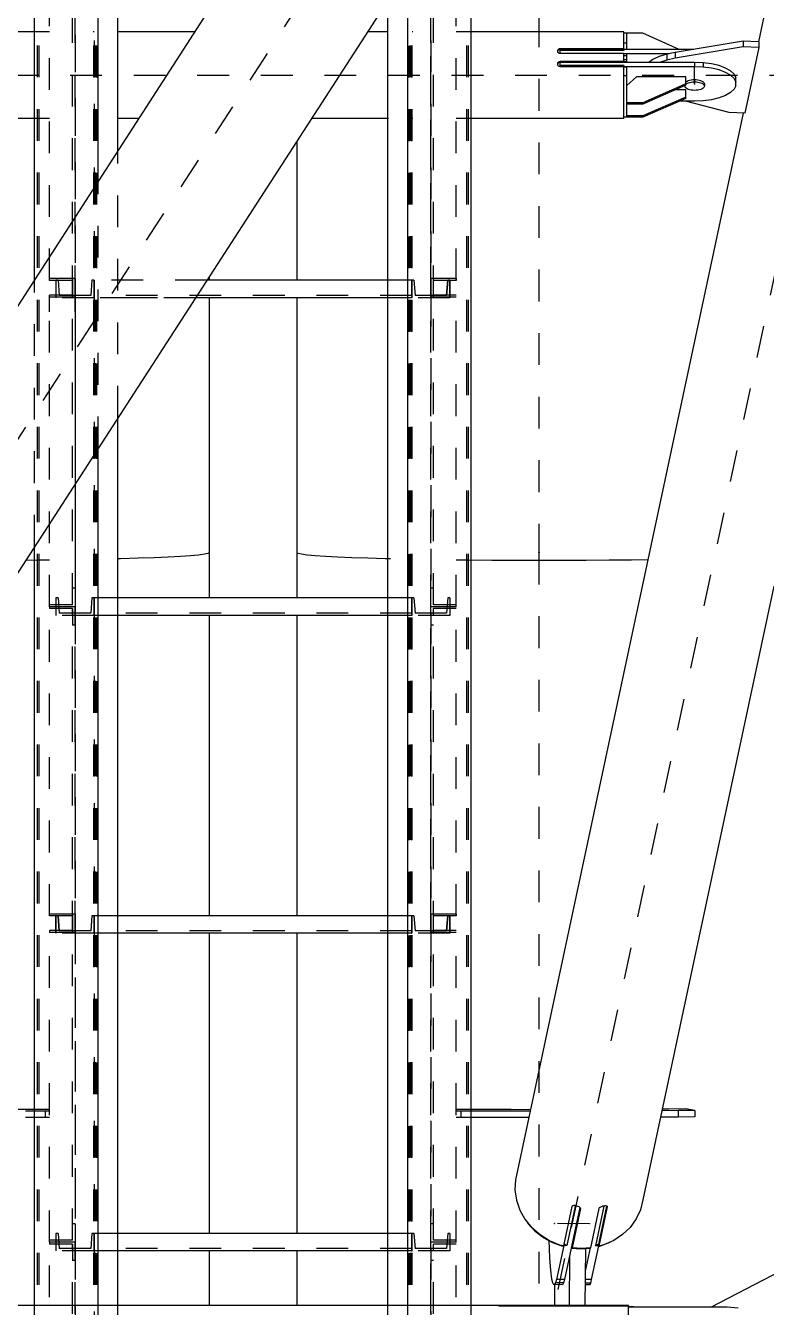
# Model space of a CAD drawing. Header units: millimetres. Extents: x 149919 to 150445, y 136651 to 136866.
# Drawn here: x 150262.148 to 150264.479, y 136783.397 to 136787.431 of the extents above; entities that cross this region are included whole.
import ezdxf

# ---------------------------------------------------------------- set-up
doc = ezdxf.new("R2010")
doc.units = ezdxf.units.MM
doc.header["$LTSCALE"] = 0.25
for name, pattern in [('CENTER', [50.8, 31.75, -6.35, 6.35, -6.35]), ('XKITLINE00', [0]), ('XKITLINE02', [4, 2, -2]), ('XKITLINE03', [6, 3, -1, 1, -1])]:
    doc.linetypes.add(name, pattern=pattern)

# ---------------------------------------------------------------- blocks, each defined once
blk = doc.blocks.new('çatıı')
at = {"color": 8, "linetype": 'CENTER'}
for p, q in [((12195, 15209.12), (12195, 13540.01)), ((12370, 14100.27), (11840, 13280.27)), ((12370, 14100.27), (12195, 13280.27)), ((12243.96, 13687.55), (12243.96, 13693)), ((11927.5, 13690.27), (12282.5, 13690.27)), ((12195, 13540.01), (12195, 12732.33)), ((12210.84, 13328.82), (12199.89, 13328.89))]:
    blk.add_line(p, q, dxfattribs=at)
at = {"color": 8, "linetype": 'XKITLINE00'}
for p, q in [((12223.6, 13915.84), (11947.97, 13489.39)), ((12262.02, 13891.16), (11986.39, 13464.71)), ((12293.8, 13840.31), (12264.03, 13700.84)), ((12041.01, 13703.92), (11988.33, 13703.92)), ((12055.01, 13703.92), (12054.72, 13703.92)), ((12086.63, 13703.92), (12062.51, 13703.92)), ((12147.57, 13703.92), (12141, 13703.92)), ((12155.27, 13703.92), (12155.07, 13703.92)), ((12221.66, 13703.92), (12168.99, 13703.92)), ((12221.66, 13702.45), (12221.66, 13703.92)), ((12222.66, 13703.48), (12221.66, 13703.48)), ((12222.66, 13701.93), (12222.66, 13703.48)), ((12227.66, 13703.48), (12222.66, 13703.48)), ((12239.15, 13698.44), (12227.66, 13703.48)), ((12221.66, 13698.44), (12221.66, 13702.45)), ((12222.66, 13700.4), (12221.66, 13700.4)), ((12222.66, 13698.44), (12222.66, 13701.93)), ((12259.21, 13701.02), (12237.87, 13697.46)), ((12259.21, 13701.02), (12259.21, 13699.2)), ((12264.19, 13700.84), (12259.21, 13701.02)), ((12264.19, 13700.84), (12264.19, 13699.02)), ((12200.85, 13698.11), (12200.81, 13697.88)), ((12200.81, 13697.88), (12200.85, 13697.65)), ((12200.85, 13697.86), (12200.83, 13697.76)), ((12200.97, 13698.31), (12200.85, 13698.11)), ((12200.97, 13698.06), (12200.85, 13697.86)), ((12200.85, 13697.65), (12200.97, 13697.45)), ((12201.14, 13698.46), (12200.97, 13698.31)), ((12201.12, 13698.19), (12200.97, 13698.06)), ((12201.16, 13697.29), (12200.97, 13697.45)), ((12201.16, 13698.22), (12201.12, 13698.19)), ((12201.39, 13698.56), (12201.16, 13698.47)), ((12201.39, 13698.31), (12201.16, 13698.22)), ((12201.39, 13697.18), (12201.16, 13697.29)), ((12201.66, 13698.61), (12201.39, 13698.56)), ((12201.66, 13698.34), (12201.39, 13698.31)), ((12201.66, 13697.15), (12201.39, 13697.18)), ((12201.66, 13698.61), (12201.66, 13698.34)), ((12221.66, 13698.61), (12201.66, 13698.61)), ((12221.66, 13698.34), (12201.66, 13698.34)), ((12221.66, 13698.33), (12201.66, 13698.33)), ((12201.66, 13697.15), (12201.66, 13698.33)), ((12221.66, 13698.03), (12201.66, 13698.03)), ((12221.66, 13697.15), (12201.66, 13697.15)), ((12221.66, 13698.44), (12221.66, 13698.03)), ((12243.74, 13698.44), (12221.66, 13698.44)), ((12221.66, 13694.35), (12221.66, 13697.15)), ((12236.07, 13697.07), (12221.66, 13697.07)), ((12222.66, 13697.01), (12221.66, 13697.01)), ((12222.66, 13696.4), (12221.66, 13696.4)), ((12222.66, 13695.77), (12222.66, 13697.01)), ((12222.66, 13694.34), (12222.66, 13695.77)), ((12232.86, 13696.14), (12230.87, 13695.21)), ((12235.22, 13696.89), (12232.86, 13696.14)), ((12237.87, 13697.46), (12235.22, 13696.89)), ((12235.22, 13696.89), (12235.22, 13695.07)), ((12237.87, 13695.64), (12235.22, 13695.07)), ((12259.21, 13699.2), (12237.87, 13695.64)), ((12237.87, 13697.46), (12237.87, 13695.64)), ((12264.19, 13699.02), (12259.21, 13699.2)), ((12264.19, 13699.02), (12259.78, 13678.37)), ((12200.85, 13694.04), (12200.81, 13693.78)), ((12200.81, 13693.78), (12200.85, 13693.53)), ((12200.85, 13693.79), (12200.83, 13693.66)), ((12200.97, 13694.26), (12200.85, 13694.04)), ((12200.97, 13694.01), (12200.85, 13693.79)), ((12200.85, 13693.53), (12200.97, 13693.31)), ((12201.16, 13694.44), (12200.97, 13694.26)), ((12201.16, 13694.19), (12200.97, 13694.01)), ((12201.16, 13693.13), (12200.97, 13693.31)), ((12201.39, 13694.56), (12201.16, 13694.44)), ((12201.39, 13694.31), (12201.16, 13694.19)), ((12201.39, 13693.03), (12201.16, 13693.13)), ((12201.66, 13694.6), (12201.39, 13694.56)), ((12201.39, 13694.56), (12201.39, 13694.31)), ((12201.66, 13694.35), (12201.39, 13694.31)), ((12201.66, 13692.97), (12201.39, 13693.03)), ((12201.66, 13694.6), (12201.66, 13694.35)), ((12221.66, 13694.6), (12201.66, 13694.6)), ((12201.66, 13694.35), (12201.66, 13694.34)), ((12201.66, 13692.97), (12201.66, 13694.34)), ((12243.96, 13694.34), (12201.66, 13694.34)), ((12221.66, 13693.39), (12201.66, 13693.39)), ((12221.66, 13692.97), (12201.66, 13692.97)), ((12222.66, 13695.13), (12221.66, 13695.13)), ((12222.66, 13694.47), (12221.66, 13694.47)), ((12221.66, 13694.47), (12221.66, 13694.34)), ((12221.66, 13693.39), (12221.66, 13692.98)), ((12243.96, 13692.98), (12221.66, 13692.98)), ((12221.66, 13676.63), (12221.66, 13692.97)), ((12222.66, 13692.8), (12221.66, 13692.8)), ((12222.66, 13687.4), (12222.66, 13692.8)), ((12230.87, 13695.21), (12229.59, 13694.34)), ((12235.22, 13695.07), (12232.94, 13694.34)), ((12243.96, 13694.34), (12243.96, 13692.98)), ((12246.68, 13694.23), (12243.96, 13694.34)), ((12246.68, 13692.86), (12243.96, 13692.98)), ((12246.68, 13694.23), (12246.68, 13692.86)), ((12249.28, 13693.87), (12246.68, 13694.23)), ((12249.28, 13692.51), (12246.68, 13692.86)), ((12251.66, 13693.31), (12249.28, 13693.87)), ((12251.66, 13691.94), (12249.28, 13692.51)), ((12253.69, 13692.55), (12251.66, 13693.31)), ((12253.69, 13691.18), (12251.66, 13691.94)), ((12255.3, 13691.63), (12253.69, 13692.55)), ((12256.41, 13690.59), (12255.3, 13691.63)), ((12222.66, 13690.09), (12221.66, 13690.09)), ((12225.66, 13689.83), (12222.66, 13687.1)), ((12222.66, 13681.66), (12222.66, 13687.4)), ((12241.16, 13689.83), (12225.66, 13689.83)), ((12241.16, 13687.55), (12227.66, 13681.64)), ((12241.16, 13687.14), (12241.16, 13689.83)), ((12241.27, 13688.19), (12241.16, 13688.09)), ((12241.27, 13687.46), (12241.16, 13687.36)), ((12241.58, 13688.37), (12241.27, 13688.19)), ((12241.58, 13687.64), (12241.27, 13687.46)), ((12241.96, 13688.53), (12241.58, 13688.37)), ((12241.96, 13687.8), (12241.58, 13687.64)), ((12242.41, 13688.66), (12241.96, 13688.53)), ((12242.41, 13687.93), (12241.96, 13687.8)), ((12242.9, 13688.75), (12242.41, 13688.66)), ((12242.9, 13688.03), (12242.41, 13687.93)), ((12243.42, 13688.81), (12242.9, 13688.75)), ((12243.42, 13688.08), (12242.9, 13688.03)), ((12243.96, 13688.83), (12243.42, 13688.81)), ((12243.96, 13688.1), (12243.42, 13688.08)), ((12244.49, 13688.81), (12243.96, 13688.83)), ((12243.96, 13688.83), (12243.96, 13688.1)), ((12244.49, 13688.08), (12243.96, 13688.1)), ((12245.02, 13688.75), (12244.49, 13688.81)), ((12245.02, 13688.03), (12244.49, 13688.08)), ((12245.51, 13688.66), (12245.02, 13688.75)), ((12245.51, 13687.93), (12245.02, 13688.03)), ((12245.95, 13688.53), (12245.51, 13688.66)), ((12245.95, 13687.8), (12245.51, 13687.93)), ((12246.33, 13688.37), (12245.95, 13688.53)), ((12246.33, 13687.64), (12245.95, 13687.8)), ((12246.64, 13688.19), (12246.33, 13688.37)), ((12246.64, 13687.46), (12246.33, 13687.64)), ((12246.87, 13687.99), (12246.64, 13688.19)), ((12246.87, 13687.26), (12246.64, 13687.46)), ((12246.87, 13687.99), (12247.01, 13687.77)), ((12247.01, 13687.77), (12247.06, 13687.55)), ((12247.06, 13687.55), (12247.06, 13686.82)), ((12255.3, 13690.26), (12253.69, 13691.18)), ((12256.41, 13689.22), (12255.3, 13690.26)), ((12256.41, 13690.59), (12256.98, 13689.48)), ((12256.41, 13689.22), (12256.98, 13688.11)), ((12256.98, 13686.98), (12256.98, 13689.48)), ((12241.16, 13687.14), (12227.66, 13681.22)), ((12241.16, 13683.4), (12227.66, 13677.49)), ((12241.16, 13685.68), (12237.83, 13685.68)), ((12240.9, 13687.02), (12240.86, 13686.82)), ((12240.86, 13687.01), (12240.86, 13686.82)), ((12240.86, 13686.82), (12240.9, 13686.59)), ((12240.9, 13686.59), (12241.04, 13686.38)), ((12241.27, 13686.17), (12241.04, 13686.38)), ((12241.16, 13682.99), (12241.16, 13685.68)), ((12241.58, 13685.99), (12241.27, 13686.17)), ((12241.96, 13685.83), (12241.58, 13685.99)), ((12242.41, 13685.7), (12241.96, 13685.83)), ((12242.9, 13685.61), (12242.41, 13685.7)), ((12243.42, 13685.55), (12242.9, 13685.61)), ((12243.96, 13685.53), (12243.42, 13685.55)), ((12244.49, 13685.55), (12243.96, 13685.53)), ((12245.02, 13685.61), (12244.49, 13685.55)), ((12245.51, 13685.7), (12245.02, 13685.61)), ((12245.95, 13685.83), (12245.51, 13685.7)), ((12246.33, 13685.99), (12245.95, 13685.83)), ((12246.64, 13686.17), (12246.33, 13685.99)), ((12246.87, 13686.38), (12246.64, 13686.17)), ((12246.87, 13687.26), (12247.01, 13687.04)), ((12247.01, 13686.59), (12246.87, 13686.38)), ((12247.01, 13687.04), (12247.06, 13686.82)), ((12247.06, 13686.82), (12247.01, 13686.59)), ((12253.69, 13683.91), (12251.66, 13683.15)), ((12255.3, 13684.83), (12253.69, 13683.91)), ((12256.41, 13685.87), (12255.3, 13684.83)), ((12256.98, 13686.98), (12256.41, 13685.87)), ((12222.66, 13681.66), (12222.66, 13681.64)), ((12222.66, 13681.64), (12222.66, 13681.62)), ((12227.66, 13681.64), (12222.66, 13681.64)), ((12222.66, 13677.12), (12222.66, 13681.62)), ((12227.66, 13681.22), (12222.66, 13681.22)), ((12241.16, 13682.99), (12227.66, 13677.07)), ((12227.66, 13681.64), (12227.66, 13681.22)), ((12243.96, 13682.11), (12239.15, 13682.11)), ((12254.8, 13678.56), (12241.15, 13682.11)), ((12246.68, 13682.23), (12243.96, 13682.11)), ((12249.28, 13682.58), (12246.68, 13682.23)), ((12251.66, 13683.15), (12249.28, 13682.58)), ((12041.01, 13676.63), (11988.33, 13676.63)), ((12055.01, 13676.63), (12054.72, 13676.63)), ((12068.99, 13676.63), (12062.51, 13676.63)), ((12147.69, 13676.63), (12123.36, 13676.63)), ((12155.27, 13676.63), (12155.19, 13676.63)), ((12221.66, 13676.63), (12168.99, 13676.63)), ((12259.24, 13678.39), (12187.59, 13342.66)), ((12222.66, 13677.07), (12221.66, 13677.07)), ((12227.66, 13677.49), (12222.66, 13677.49)), ((12222.66, 13677.12), (12222.66, 13677.09)), ((12222.66, 13677.09), (12222.66, 13677.07)), ((12227.66, 13677.07), (12222.66, 13677.07)), ((12227.66, 13677.49), (12227.66, 13677.07)), ((12259.78, 13678.37), (12254.8, 13678.56)), ((12118.8, 13669.57), (12118.8, 13625.78)), ((12091.2, 13626.87), (12091.2, 13625.78)), ((12091.2, 13620.28), (12091.2, 13540.01)), ((12118.8, 13620.28), (12118.8, 13540.01)), ((12063.34, 13538.09), (12062.51, 13538.07)), ((12068.88, 13538.25), (12063.34, 13538.09)), ((12073.9, 13538.43), (12068.88, 13538.25)), ((12073.9, 13538.43), (12068.88, 13538.25)), ((12078.35, 13538.63), (12073.9, 13538.43)), ((12078.35, 13538.63), (12073.9, 13538.43)), ((12082.2, 13538.84), (12078.35, 13538.63)), ((12082.2, 13538.84), (12078.35, 13538.63)), ((12085.39, 13539.06), (12082.2, 13538.84)), ((12085.39, 13539.06), (12082.2, 13538.84)), ((12087.91, 13539.29), (12085.39, 13539.06)), ((12087.91, 13539.29), (12085.39, 13539.06)), ((12089.73, 13539.53), (12087.91, 13539.29)), ((12089.73, 13539.53), (12087.91, 13539.29)), ((12090.83, 13539.77), (12089.73, 13539.53)), ((12090.83, 13539.77), (12089.73, 13539.53)), ((12091.2, 13540.01), (12090.83, 13539.77)), ((12091.2, 13540.01), (12090.83, 13539.77)), ((12091.2, 13540.01), (12091.2, 13525.78)), ((12119.16, 13539.77), (12118.8, 13540.01)), ((12118.8, 13540.01), (12118.8, 13525.78)), ((12119.16, 13539.77), (12118.8, 13540.01)), ((12120.26, 13539.53), (12119.16, 13539.77)), ((12120.26, 13539.53), (12119.16, 13539.77)), ((12122.08, 13539.29), (12120.26, 13539.53)), ((12122.08, 13539.29), (12120.26, 13539.53)), ((12124.6, 13539.06), (12122.08, 13539.29)), ((12124.6, 13539.06), (12122.08, 13539.29)), ((12127.79, 13538.84), (12124.6, 13539.06)), ((12127.79, 13538.84), (12124.6, 13539.06)), ((12131.64, 13538.63), (12127.79, 13538.84)), ((12131.64, 13538.63), (12127.79, 13538.84)), ((12136.09, 13538.43), (12131.64, 13538.63)), ((12136.09, 13538.43), (12131.64, 13538.63)), ((12141.11, 13538.25), (12136.09, 13538.43)), ((12141.11, 13538.25), (12136.09, 13538.43)), ((12146.65, 13538.09), (12141.11, 13538.25)), ((12148.31, 13538.05), (12146.65, 13538.09)), ((12037.12, 13537.63), (12033.5, 13537.6)), ((12037.12, 13537.63), (12033.5, 13537.6)), ((12041.01, 13537.68), (12037.12, 13537.63)), ((12041.01, 13537.68), (12037.12, 13537.63)), ((12055.01, 13537.9), (12054.72, 13537.89)), ((12055.01, 13537.9), (12054.72, 13537.89)), ((12172.88, 13537.63), (12168.99, 13537.68)), ((12172.88, 13537.63), (12168.99, 13537.68)), ((12180.13, 13537.57), (12172.88, 13537.63)), ((12180.13, 13537.57), (12172.88, 13537.63)), ((12187.53, 13537.54), (12180.13, 13537.57)), ((12187.53, 13537.53), (12180.13, 13537.57)), ((12195, 13537.52), (12187.53, 13537.53)), ((12202.46, 13537.53), (12195, 13537.52)), ((12209.86, 13537.57), (12202.46, 13537.54)), ((12209.86, 13537.57), (12202.46, 13537.53)), ((12217.12, 13537.63), (12209.86, 13537.57)), ((12217.12, 13537.63), (12209.86, 13537.57)), ((12224.16, 13537.71), (12217.12, 13537.63)), ((12224.16, 13537.71), (12217.12, 13537.63)), ((12229.23, 13537.79), (12224.16, 13537.71)), ((12229.23, 13537.79), (12224.16, 13537.71)), ((12268.91, 13529.51), (12227.69, 13336.36)), ((12091.2, 13520.28), (12091.2, 13425.78)), ((12118.8, 13520.28), (12118.8, 13425.78)), ((12091.2, 13420.28), (12091.2, 13325.78)), ((12118.8, 13420.28), (12118.8, 13325.78)), ((12036.39, 13364.77), (12030.11, 13364.75)), ((12041.01, 13364.8), (12036.39, 13364.77)), ((12173.6, 13364.77), (12168.99, 13364.8)), ((12179.88, 13364.75), (12173.6, 13364.77)), ((12186.28, 13364.73), (12179.88, 13364.75)), ((12192.3, 13364.72), (12186.28, 13364.73)), ((12235.83, 13364.93), (12233.78, 13364.91)), ((12241.15, 13364.99), (12235.83, 13364.93)), ((12244.08, 13364.47), (12241.15, 13364.99)), ((12039.6, 13364.29), (12033.47, 13364.26)), ((12039.6, 13362.29), (12033.47, 13362.26)), ((12041.01, 13364.3), (12039.6, 13364.29)), ((12039.6, 13364.29), (12039.6, 13362.29)), ((12041.01, 13362.3), (12039.6, 13362.29)), ((12170.39, 13364.29), (12168.99, 13364.3)), ((12170.39, 13362.29), (12168.99, 13362.3)), ((12176.53, 13364.26), (12170.39, 13364.29)), ((12170.39, 13364.29), (12170.39, 13362.29)), ((12176.53, 13362.26), (12170.39, 13362.29)), ((12182.81, 13364.23), (12176.53, 13364.26)), ((12182.81, 13362.23), (12176.53, 13362.26)), ((12189.21, 13364.21), (12182.81, 13364.23)), ((12189.21, 13362.21), (12182.81, 13362.23)), ((12192.19, 13364.21), (12189.21, 13364.21)), ((12191.76, 13362.21), (12189.21, 13362.21)), ((12238.76, 13362.41), (12233.23, 13362.36)), ((12238.76, 13364.41), (12233.66, 13364.36)), ((12244.08, 13364.47), (12238.76, 13364.41)), ((12238.76, 13364.41), (12238.76, 13362.41)), ((12244.08, 13362.47), (12238.76, 13362.41)), ((12244.08, 13364.47), (12244.08, 13362.47)), ((12187.59, 13342.66), (12187.44, 13339.45)), ((12187.44, 13339.45), (12187.9, 13336.24)), ((12187.9, 13336.24), (12188.95, 13333.13)), ((12188.95, 13333.13), (12190.58, 13330.22)), ((12205.34, 13334.24), (12202.7, 13321.85)), ((12207.84, 13333.97), (12203.01, 13311.3)), ((12206.4, 13334.37), (12203.75, 13321.97)), ((12205.45, 13334.37), (12205.34, 13334.24)), ((12207.89, 13333.93), (12205.37, 13322.13)), ((12208.05, 13333.66), (12205.4, 13321.27)), ((12205.65, 13334.47), (12205.45, 13334.37)), ((12205.93, 13334.52), (12205.65, 13334.47)), ((12206.26, 13334.52), (12205.93, 13334.52)), ((12206.4, 13334.37), (12206.11, 13334.52)), ((12206.62, 13334.48), (12206.26, 13334.52)), ((12207.06, 13334.36), (12206.4, 13334.37)), ((12206.99, 13334.39), (12206.62, 13334.48)), ((12207.34, 13334.26), (12206.99, 13334.39)), ((12207.64, 13334.11), (12207.34, 13334.26)), ((12207.72, 13334.05), (12207.64, 13334.11)), ((12207.86, 13333.96), (12207.72, 13334.05)), ((12207.86, 13333.96), (12208, 13333.82)), ((12208, 13333.82), (12208.05, 13333.66)), ((12213.82, 13333.65), (12211.18, 13321.25)), ((12215.43, 13334.3), (12212.78, 13321.91)), ((12216.28, 13334.4), (12213.72, 13322.41)), ((12216.32, 13334.39), (12213.81, 13322.67)), ((12213.93, 13333.8), (12213.82, 13333.65)), ((12216.49, 13334.18), (12213.85, 13321.78)), ((12214.13, 13333.95), (12213.93, 13333.8)), ((12214.4, 13334.08), (12214.13, 13333.95)), ((12214.73, 13334.18), (12214.4, 13334.08)), ((12214.76, 13334.19), (12214.73, 13334.18)), ((12215.09, 13334.31), (12214.76, 13334.19)), ((12215.45, 13334.4), (12215.09, 13334.31)), ((12215.43, 13334.3), (12215.09, 13334.31)), ((12215.66, 13334.43), (12215.43, 13334.3)), ((12215.79, 13334.45), (12215.45, 13334.4)), ((12216.08, 13334.45), (12215.79, 13334.45)), ((12216.31, 13334.4), (12216.08, 13334.45)), ((12216.45, 13334.31), (12216.31, 13334.4)), ((12216.45, 13334.31), (12216.49, 13334.18)), ((12226.92, 13333.25), (12225.57, 13330.32)), ((12227.69, 13336.36), (12226.92, 13333.25)), ((12190.58, 13330.22), (12192.73, 13327.58)), ((12191.13, 13329.54), (12191.59, 13328.84)), ((12191.59, 13328.84), (12192.58, 13327.77)), ((12225.57, 13330.32), (12223.68, 13327.68)), ((12195.33, 13325.31), (12192.73, 13327.58)), ((12192.83, 13327.5), (12193.81, 13326.43)), ((12196.43, 13324.4), (12193.81, 13326.43)), ((12198.3, 13323.47), (12195.33, 13325.31)), ((12199.37, 13322.78), (12196.43, 13324.4)), ((12221.3, 13325.39), (12218.5, 13323.53)), ((12219.94, 13324.49), (12219.63, 13324.24)), ((12223.68, 13327.68), (12221.3, 13325.39)), ((12091.2, 13320.28), (12091.2, 13303.02)), ((12118.8, 13320.28), (12118.8, 13303.02)), ((12198.12, 13323.47), (12198.18, 13320.91)), ((12198.18, 13320.91), (12198.32, 13317.98)), ((12201.55, 13322.12), (12198.3, 13323.47)), ((12199.42, 13323.01), (12199.37, 13322.78)), ((12202.55, 13321.64), (12199.37, 13322.78)), ((12202.79, 13321.98), (12200.52, 13311.32)), ((12202.7, 13321.85), (12201.55, 13322.12)), ((12202.6, 13321.87), (12202.55, 13321.64)), ((12202.78, 13322.25), (12202.79, 13321.98)), ((12203.75, 13321.97), (12202.79, 13321.98)), ((12203.75, 13321.97), (12202.83, 13322.46)), ((12205.23, 13321.74), (12205.26, 13321.08)), ((12205.39, 13321.7), (12205.26, 13321.08)), ((12206.7, 13320.92), (12205.26, 13321.08)), ((12205.37, 13322.36), (12205.39, 13321.7)), ((12205.37, 13322.13), (12205.4, 13321.27)), ((12208.52, 13321.03), (12205.4, 13321.27)), ((12206.75, 13321.16), (12206.7, 13320.92)), ((12208.15, 13320.86), (12206.7, 13320.92)), ((12209.6, 13320.9), (12208.15, 13320.86)), ((12211.18, 13321.25), (12208.52, 13321.03)), ((12209.6, 13320.9), (12209.45, 13303.03)), ((12211.11, 13321.24), (12209.54, 13313.87)), ((12209.64, 13321.12), (12209.6, 13320.9)), ((12211.03, 13321.04), (12209.6, 13320.9)), ((12211.07, 13321.24), (12211.03, 13321.04)), ((12213.74, 13321.9), (12211.47, 13311.24)), ((12213.72, 13322.41), (12212.78, 13321.91)), ((12213.74, 13321.9), (12212.78, 13321.91)), ((12216.8, 13322.66), (12213.7, 13321.56)), ((12213.83, 13322.18), (12213.7, 13321.56)), ((12213.7, 13321.68), (12213.7, 13321.56)), ((12213.72, 13322.41), (12213.74, 13321.9)), ((12213.81, 13322.81), (12213.83, 13322.18)), ((12213.81, 13322.67), (12213.85, 13321.78)), ((12215.37, 13322.16), (12213.85, 13321.78)), ((12218.5, 13323.53), (12215.37, 13322.16)), ((12217.87, 13323.26), (12216.8, 13322.66)), ((12216.83, 13322.8), (12216.8, 13322.66)), ((12219.63, 13324.24), (12219.2, 13324)), ((12198.32, 13317.98), (12198.5, 13315.38)), ((12204.6, 13318.77), (12204.47, 13303.03)), ((12198.5, 13315.38), (12198.73, 13313.2)), ((12198.73, 13313.2), (12198.99, 13311.48)), ((12273.8, 13315.32), (12249.19, 13302.56)), ((12198.99, 13311.48), (12199.28, 13310.3)), ((12199.28, 13310.3), (12199.58, 13309.68)), ((12199.9, 13309.65), (12199.58, 13309.68)), ((12199.9, 13309.65), (12199.84, 13303.03)), ((12200.21, 13310.2), (12199.9, 13309.65)), ((12202.39, 13309.63), (12199.9, 13309.65)), ((12200.52, 13311.32), (12200.21, 13310.2)), ((12202.7, 13310.18), (12200.21, 13310.2)), ((12203.01, 13311.3), (12200.52, 13311.32)), ((12202.7, 13310.18), (12202.39, 13309.63)), ((12203.01, 13311.3), (12202.7, 13310.18)), ((12210.85, 13309.57), (12209.5, 13309.58)), ((12211.47, 13311.24), (12209.51, 13311.25)), ((12211.16, 13310.12), (12209.51, 13310.13)), ((12211.16, 13310.12), (12210.85, 13309.57)), ((12211.47, 13311.24), (12211.16, 13310.12)), ((12223.2, 13303.05), (11986.8, 13303.05)), ((12182.36, 13303.03), (12182.19, 13303.03)), ((12182.36, 13302.97), (12182.19, 13303.02)), ((12182.6, 13303.03), (12182.36, 13303.03)), ((12182.6, 13302.93), (12182.36, 13302.97)), ((12182.89, 13303.03), (12182.6, 13303.03)), ((12182.89, 13302.91), (12182.6, 13302.93)), ((12183.2, 13303.03), (12182.89, 13303.03)), ((12182.89, 13303.03), (12182.89, 13302.91)), ((12183.2, 13302.9), (12182.89, 13302.91)), ((12223.2, 13303.03), (12183.2, 13303.03)), ((12183.2, 13303.03), (12183.2, 13302.9)), ((12223.2, 13302.9), (12183.2, 13302.9)), ((12223.2, 13303.05), (12223.2, 13303.03)), ((12223.2, 13303.05), (12223.2, 13303.03)), ((12223.2, 13303.03), (12223.2, 13302.9)), ((12223.2, 13298.88), (12223.2, 13302.9)), ((12224.7, 13302.62), (12223.2, 13302.62)), ((12254.2, 13302.56), (12223.2, 13302.56)), ((12224.7, 13302.62), (12224.7, 13302.56)), ((12257.64, 13302.29), (12254.2, 13302.56))]:
    blk.add_line(p, q, dxfattribs=at)
at = {"color": 7, "linetype": 'XKITLINE00'}
for p, q in [((12036.31, 13626.06), (12036.31, 13721.24)), ((12056.31, 13657), (12056.31, 13721.24)), ((12062.51, 13666.6), (12062.51, 13721.24)), ((12153.69, 13303.02), (12153.69, 13721.24)), ((12173.69, 13303.02), (12173.69, 13721.24)), ((12147.49, 13303.02), (12147.49, 13713.96)), ((12147.49, 13625.78), (12090.49, 13625.78)), ((12147.49, 13620.28), (12086.93, 13620.28)), ((12062.51, 13303.02), (12062.51, 13582.49)), ((12056.31, 13303.02), (12056.31, 13572.89)), ((12036.31, 13303.02), (12036.31, 13541.95)), ((12147.49, 13525.78), (12062.51, 13525.78)), ((12147.49, 13520.28), (12062.51, 13520.28)), ((12147.49, 13425.78), (12062.51, 13425.78)), ((12147.49, 13420.28), (12062.51, 13420.28)), ((12147.49, 13325.78), (12062.51, 13325.78)), ((12147.49, 13320.28), (12062.51, 13320.28))]:
    blk.add_line(p, q, dxfattribs=at)
at = {"color": 116, "linetype": 'XKITLINE02', "true_color": 0x136734}
for p, q in [((12037.16, 12049.63), (12037.16, 13721.24)), ((12037.69, 12049.63), (12037.69, 13721.24)), ((12041.01, 13625.71), (12041.01, 13721.24)), ((12048.21, 13620.46), (12048.21, 13721.24)), ((12049.01, 13620.46), (12049.01, 13720.98)), ((12054.93, 12049.63), (12054.93, 13721.24)), ((12055.01, 12049.6), (12055.01, 13721.24)), ((12055.46, 12049.63), (12055.46, 13721.24)), ((12055.86, 12049.6), (12055.86, 13721.24)), ((12147.49, 13257.5), (12147.49, 13721.24)), ((12147.49, 12049.57), (12147.49, 13721.24)), ((12154.14, 12049.57), (12154.14, 13721.24)), ((12154.14, 12049.57), (12154.14, 13721.24)), ((12154.54, 12049.63), (12154.54, 13721.24)), ((12154.99, 12049.63), (12154.99, 13721.24)), ((12154.99, 12049.57), (12154.99, 13721.24)), ((12155.07, 12049.63), (12155.07, 13721.24)), ((12160.99, 13620.46), (12160.99, 13723.03)), ((12161.79, 13620.46), (12161.79, 13722.44)), ((12168.99, 13625.71), (12168.99, 13723.03)), ((12172.31, 12049.63), (12172.31, 13721.24)), ((12172.84, 12049.63), (12172.84, 13721.24)), ((12062.51, 13582.49), (12062.51, 13666.6)), ((12056.31, 13572.89), (12056.31, 13657)), ((12036.31, 13541.95), (12036.31, 13626.06)), ((12049.01, 13626.29), (12041.01, 13626.29)), ((12048.21, 13625.71), (12041.01, 13625.71)), ((12043.69, 13625.78), (12043.01, 13625.78)), ((12043.01, 13625.78), (12043.01, 13620.28)), ((12043.01, 13625.78), (12043.01, 13620.28)), ((12043.69, 13625.78), (12044.07, 13620.98)), ((12043.69, 13625.78), (12044.07, 13620.98)), ((12049.01, 13626.28), (12048.21, 13626.28)), ((12048.21, 13626.28), (12048.21, 13621.06)), ((12048.21, 13523.61), (12048.21, 13626.28)), ((12049.01, 13615.79), (12049.01, 13626.28)), ((12049.01, 13626.28), (12049.01, 13528.83)), ((12054.33, 13625.78), (12053.94, 13620.98)), ((12054.33, 13625.78), (12053.94, 13620.98)), ((12055.01, 13625.78), (12054.33, 13625.78)), ((12090.49, 13625.78), (12055.01, 13625.78)), ((12055.01, 13620.28), (12055.01, 13625.78)), ((12055.01, 13625.78), (12055.01, 13620.28)), ((12055.01, 13625.78), (12055.01, 13620.28)), ((12154.99, 13625.78), (12147.49, 13625.78)), ((12154.99, 13620.28), (12154.99, 13625.78)), ((12154.99, 13625.78), (12154.99, 13620.28)), ((12155.67, 13625.78), (12154.99, 13625.78)), ((12154.99, 13625.78), (12154.99, 13620.28)), ((12155.67, 13625.78), (12156.05, 13620.98)), ((12155.67, 13625.78), (12156.05, 13620.98)), ((12160.99, 13626.29), (12160.99, 13620.46)), ((12168.99, 13626.29), (12160.99, 13626.29)), ((12160.99, 13523.03), (12160.99, 13626.28)), ((12161.79, 13626.28), (12160.99, 13626.28)), ((12161.79, 13523.61), (12161.79, 13626.28)), ((12161.79, 13620.46), (12161.79, 13625.71)), ((12168.99, 13625.71), (12161.79, 13625.71)), ((12166.31, 13625.78), (12165.92, 13620.98)), ((12165.92, 13620.98), (12166.31, 13625.78)), ((12166.99, 13625.78), (12166.31, 13625.78)), ((12166.99, 13625.78), (12166.99, 13620.28)), ((12166.99, 13620.28), (12166.99, 13625.78)), ((12168.99, 13626.29), (12168.99, 13625.71)), ((12048.21, 13621.06), (12041.01, 13621.06)), ((12041.01, 13615.81), (12041.01, 13621.06)), ((12041.01, 13523.03), (12041.01, 13621.06)), ((12049.01, 13620.48), (12041.01, 13620.48)), ((12055.01, 13620.28), (12043.01, 13620.28)), ((12053.94, 13620.98), (12044.07, 13620.98)), ((12049.01, 13620.46), (12048.21, 13620.46)), ((12154.99, 13620.98), (12055.01, 13620.98)), ((12086.93, 13620.28), (12055.01, 13620.28)), ((12154.99, 13620.28), (12147.49, 13620.28)), ((12166.99, 13620.28), (12154.99, 13620.28)), ((12165.92, 13620.98), (12156.05, 13620.98)), ((12168.99, 13620.47), (12160.99, 13620.47)), ((12161.79, 13620.46), (12160.99, 13620.46)), ((12168.99, 13621.06), (12161.79, 13621.06)), ((12168.99, 13523.03), (12168.99, 13621.06)), ((12049.01, 13615.79), (12049.01, 13523.03)), ((12049.01, 13528.83), (12048.21, 13528.83)), ((12049.01, 13528.83), (12049.01, 13523.03)), ((12161.79, 13528.83), (12160.99, 13528.83)), ((12048.21, 13523.61), (12041.01, 13523.61)), ((12049.01, 13523.03), (12041.01, 13523.03)), ((12041.01, 13523.03), (12041.01, 13522.44)), ((12049.01, 13523.03), (12041.01, 13523.03)), ((12041.01, 13425.71), (12041.01, 13523.03)), ((12048.21, 13522.44), (12041.01, 13522.44)), ((12043.69, 13525.78), (12043.01, 13525.78)), ((12043.01, 13525.78), (12043.01, 13520.28)), ((12043.01, 13525.78), (12043.01, 13520.28)), ((12043.69, 13525.78), (12044.07, 13520.98)), ((12043.69, 13525.78), (12044.07, 13520.98)), ((12048.21, 13522.44), (12048.21, 13517.2)), ((12048.21, 13420.46), (12048.21, 13522.44)), ((12049.01, 13517.2), (12049.01, 13523.03)), ((12054.33, 13525.78), (12053.94, 13520.98)), ((12054.33, 13525.78), (12053.94, 13520.98)), ((12055.01, 13525.78), (12054.33, 13525.78)), ((12062.51, 13525.78), (12055.01, 13525.78)), ((12055.01, 13520.28), (12055.01, 13525.78)), ((12055.01, 13525.78), (12055.01, 13520.28)), ((12055.01, 13525.78), (12055.01, 13520.28)), ((12154.99, 13525.78), (12147.49, 13525.78)), ((12154.99, 13520.28), (12154.99, 13525.78)), ((12154.99, 13525.78), (12154.99, 13520.28)), ((12155.67, 13525.78), (12154.99, 13525.78)), ((12154.99, 13525.78), (12154.99, 13520.28)), ((12155.67, 13525.78), (12156.05, 13520.98)), ((12155.67, 13525.78), (12156.05, 13520.98)), ((12168.99, 13523.03), (12160.99, 13523.03)), ((12160.99, 13420.46), (12160.99, 13523.03)), ((12168.99, 13523.03), (12160.99, 13523.03)), ((12168.99, 13523.61), (12161.79, 13523.61)), ((12161.79, 13420.46), (12161.79, 13522.44)), ((12168.99, 13522.44), (12161.79, 13522.44)), ((12166.31, 13525.78), (12165.92, 13520.98)), ((12166.31, 13525.78), (12165.92, 13520.98)), ((12166.99, 13525.78), (12166.31, 13525.78)), ((12166.99, 13525.78), (12166.99, 13520.28)), ((12166.99, 13525.78), (12166.99, 13520.28)), ((12168.99, 13425.71), (12168.99, 13523.03)), ((12055.01, 13520.28), (12043.01, 13520.28)), ((12053.94, 13520.98), (12044.07, 13520.98)), ((12049.01, 13420.46), (12049.01, 13520.98)), ((12154.99, 13520.98), (12055.01, 13520.98)), ((12062.51, 13520.28), (12055.01, 13520.28)), ((12154.99, 13520.28), (12147.49, 13520.28)), ((12166.99, 13520.28), (12154.99, 13520.28)), ((12165.92, 13520.98), (12156.05, 13520.98)), ((12049.01, 13517.2), (12048.21, 13517.2)), ((12161.79, 13517.2), (12160.99, 13517.2)), ((12049.01, 13426.29), (12041.01, 13426.29)), ((12048.21, 13425.71), (12041.01, 13425.71)), ((12043.69, 13425.78), (12043.01, 13425.78)), ((12043.01, 13420.28), (12043.01, 13425.78)), ((12043.01, 13425.78), (12043.01, 13420.28)), ((12044.07, 13420.98), (12043.69, 13425.78)), ((12043.69, 13425.78), (12044.07, 13420.98)), ((12049.01, 13426.28), (12048.21, 13426.28)), ((12048.21, 13426.28), (12048.21, 13421.06)), ((12048.21, 13323.61), (12048.21, 13426.28)), ((12049.01, 13426.28), (12049.01, 13420.48)), ((12049.01, 13426.28), (12049.01, 13328.83)), ((12054.33, 13425.78), (12053.94, 13420.98)), ((12054.33, 13425.78), (12053.94, 13420.98)), ((12055.01, 13425.78), (12054.33, 13425.78)), ((12062.51, 13425.78), (12055.01, 13425.78)), ((12055.01, 13420.28), (12055.01, 13425.78)), ((12055.01, 13425.78), (12055.01, 13420.28)), ((12055.01, 13425.78), (12055.01, 13420.28)), ((12154.99, 13425.78), (12147.49, 13425.78)), ((12154.99, 13420.28), (12154.99, 13425.78)), ((12154.99, 13425.78), (12154.99, 13420.28)), ((12155.67, 13425.78), (12154.99, 13425.78)), ((12154.99, 13425.78), (12154.99, 13420.28)), ((12155.67, 13425.78), (12156.05, 13420.98)), ((12155.67, 13425.78), (12156.05, 13420.98)), ((12160.99, 13426.29), (12160.99, 13420.46)), ((12168.99, 13426.29), (12160.99, 13426.29)), ((12160.99, 13323.03), (12160.99, 13426.28)), ((12161.79, 13426.28), (12160.99, 13426.28)), ((12161.79, 13323.61), (12161.79, 13426.28)), ((12161.79, 13420.46), (12161.79, 13425.71)), ((12168.99, 13425.71), (12161.79, 13425.71)), ((12166.31, 13425.78), (12165.92, 13420.98)), ((12165.92, 13420.98), (12166.31, 13425.78)), ((12166.99, 13425.78), (12166.31, 13425.78)), ((12166.99, 13425.78), (12166.99, 13420.28)), ((12166.99, 13420.28), (12166.99, 13425.78)), ((12168.99, 13426.29), (12168.99, 13425.71)), ((12048.21, 13421.06), (12041.01, 13421.06)), ((12041.01, 13421.06), (12041.01, 13420.48)), ((12041.01, 13323.03), (12041.01, 13421.06)), ((12049.01, 13420.48), (12041.01, 13420.48)), ((12055.01, 13420.28), (12043.01, 13420.28)), ((12053.94, 13420.98), (12044.07, 13420.98)), ((12049.01, 13420.46), (12048.21, 13420.46)), ((12049.01, 13420.48), (12049.01, 13323.03)), ((12154.99, 13420.98), (12055.01, 13420.98)), ((12062.51, 13420.28), (12055.01, 13420.28)), ((12154.99, 13420.28), (12147.49, 13420.28)), ((12166.99, 13420.28), (12154.99, 13420.28)), ((12165.92, 13420.98), (12156.05, 13420.98)), ((12168.99, 13420.47), (12160.99, 13420.47)), ((12161.79, 13420.46), (12160.99, 13420.46)), ((12168.99, 13421.06), (12161.79, 13421.06)), ((12168.99, 13323.03), (12168.99, 13421.06)), ((12049.01, 13328.83), (12048.21, 13328.83)), ((12049.01, 13328.83), (12049.01, 13323.03)), ((12161.79, 13328.83), (12160.99, 13328.83)), ((12043.69, 13325.78), (12043.01, 13325.78)), ((12043.01, 13325.78), (12043.01, 13320.28)), ((12043.01, 13325.78), (12043.01, 13320.28)), ((12043.69, 13325.78), (12044.07, 13320.98)), ((12043.69, 13325.78), (12044.07, 13320.98)), ((12054.33, 13325.78), (12053.94, 13320.98)), ((12054.33, 13325.78), (12053.94, 13320.98)), ((12055.01, 13325.78), (12054.33, 13325.78)), ((12062.51, 13325.78), (12055.01, 13325.78)), ((12055.01, 13320.28), (12055.01, 13325.78)), ((12055.01, 13325.78), (12055.01, 13320.28)), ((12055.01, 13325.78), (12055.01, 13320.28)), ((12154.99, 13325.78), (12147.49, 13325.78)), ((12154.99, 13320.28), (12154.99, 13325.78)), ((12154.99, 13325.78), (12154.99, 13320.28)), ((12155.67, 13325.78), (12154.99, 13325.78)), ((12154.99, 13325.78), (12154.99, 13320.28)), ((12155.67, 13325.78), (12156.05, 13320.98)), ((12155.67, 13325.78), (12156.05, 13320.98)), ((12166.31, 13325.78), (12165.92, 13320.98)), ((12166.31, 13325.78), (12165.92, 13320.98)), ((12166.99, 13325.78), (12166.31, 13325.78)), ((12166.99, 13325.78), (12166.99, 13320.28)), ((12166.99, 13325.78), (12166.99, 13320.28)), ((12048.21, 13323.61), (12041.01, 13323.61)), ((12049.01, 13323.03), (12041.01, 13323.03)), ((12041.01, 13323.03), (12041.01, 13322.44)), ((12049.01, 13323.03), (12041.01, 13323.03)), ((12041.01, 13225.71), (12041.01, 13323.03)), ((12048.21, 13322.44), (12041.01, 13322.44)), ((12055.01, 13320.28), (12043.01, 13320.28)), ((12053.94, 13320.98), (12044.07, 13320.98)), ((12048.21, 13322.44), (12048.21, 13317.2)), ((12048.21, 13220.46), (12048.21, 13322.44)), ((12049.01, 13317.2), (12049.01, 13323.03)), ((12049.01, 13220.46), (12049.01, 13320.28)), ((12154.99, 13320.98), (12055.01, 13320.98)), ((12062.51, 13320.28), (12055.01, 13320.28)), ((12154.99, 13320.28), (12147.49, 13320.28)), ((12166.99, 13320.28), (12154.99, 13320.28)), ((12165.92, 13320.98), (12156.05, 13320.98)), ((12168.99, 13323.03), (12160.99, 13323.03)), ((12160.99, 13220.46), (12160.99, 13323.03)), ((12168.99, 13323.03), (12160.99, 13323.03)), ((12168.99, 13323.61), (12161.79, 13323.61)), ((12161.79, 13220.46), (12161.79, 13322.44)), ((12168.99, 13322.44), (12161.79, 13322.44)), ((12168.99, 13225.71), (12168.99, 13323.03)), ((12049.01, 13317.2), (12048.21, 13317.2)), ((12161.79, 13317.2), (12160.99, 13317.2)), ((12036.31, 13257.5), (12036.31, 13303.02)), ((12056.31, 13257.5), (12056.31, 13303.02)), ((12062.51, 12893.93), (12062.51, 13303.02)), ((12147.49, 12762.45), (12147.49, 13303.02)), ((12153.69, 13257.5), (12153.69, 13303.02)), ((12173.69, 13257.5), (12173.69, 13303.02))]:
    blk.add_line(p, q, dxfattribs=at)
at = {"color": 1, "linetype": 'XKITLINE03'}
for p, q in [((12049.01, 13723.03), (12049.01, 13626.29)), ((12049.01, 13721.24), (12049.01, 12049.63)), ((12055.01, 13721.24), (12055.01, 12049.6)), ((12147.49, 12049.57), (12147.49, 13721.24)), ((12160.99, 13626.29), (12160.99, 13723.03)), ((12160.99, 13721.24), (12160.99, 12049.63)), ((12049.01, 13620.48), (12049.01, 13523.03)), ((12154.99, 13620.28), (12055.01, 13620.28)), ((12055.01, 13620.28), (12055.01, 13620.28)), ((12154.99, 13620.28), (12154.99, 13620.28)), ((12160.99, 13523.03), (12160.99, 13620.47)), ((12049.01, 13523.03), (12049.01, 13426.29)), ((12160.99, 13426.29), (12160.99, 13523.03)), ((12154.99, 13520.28), (12055.01, 13520.28)), ((12055.01, 13520.28), (12055.01, 13520.28)), ((12154.99, 13520.28), (12154.99, 13520.28)), ((12049.01, 13420.48), (12049.01, 13323.03)), ((12154.99, 13420.28), (12055.01, 13420.28)), ((12055.01, 13420.28), (12055.01, 13420.28)), ((12154.99, 13420.28), (12154.99, 13420.28)), ((12160.99, 13323.03), (12160.99, 13420.47)), ((12049.01, 13323.03), (12049.01, 13226.29)), ((12154.99, 13320.28), (12055.01, 13320.28)), ((12055.01, 13320.28), (12055.01, 13320.28)), ((12154.99, 13320.28), (12154.99, 13320.28)), ((12160.99, 13226.29), (12160.99, 13323.03))]:
    blk.add_line(p, q, dxfattribs=at)
at = {"color": 8, "linetype": 'XKITLINE00'}
for centre in [(12243.96, 13693), (12243.96, 13687.55), (12195, 13540.01), (12195, 13540.01), (12199.89, 13328.89), (12210.84, 13328.82)]:
    blk.add_circle(centre, 0.05, dxfattribs=at)
at = {"color": 1, "linetype": 'XKITLINE00'}
for centre in [(12049.01, 13626.29), (12160.99, 13626.29), (12049.01, 13620.48), (12055.01, 13620.28), (12055.01, 13620.28), (12154.99, 13620.28), (12154.99, 13620.28), (12160.99, 13620.47), (12049.01, 13523.03), (12049.01, 13523.03), (12160.99, 13523.03), (12160.99, 13523.03), (12055.01, 13520.28), (12055.01, 13520.28), (12154.99, 13520.28), (12154.99, 13520.28), (12049.01, 13426.29), (12160.99, 13426.29), (12049.01, 13420.48), (12055.01, 13420.28), (12055.01, 13420.28), (12154.99, 13420.28), (12154.99, 13420.28), (12160.99, 13420.47), (12049.01, 13323.03), (12049.01, 13323.03), (12055.01, 13320.28), (12055.01, 13320.28), (12154.99, 13320.28), (12154.99, 13320.28), (12160.99, 13323.03), (12160.99, 13323.03)]:
    blk.add_circle(centre, 0.05, dxfattribs=at)

msp = doc.modelspace()

# ---------------------------------------------------------------- block references
at = {"xscale": 0.009999943142843078, "yscale": 0.009999943142843078, "zscale": 0.009999943142843078}
msp.add_blockref('çatıı', (150141.8141, 136650.3731), dxfattribs=at)

doc.saveas('drawing.dxf')
